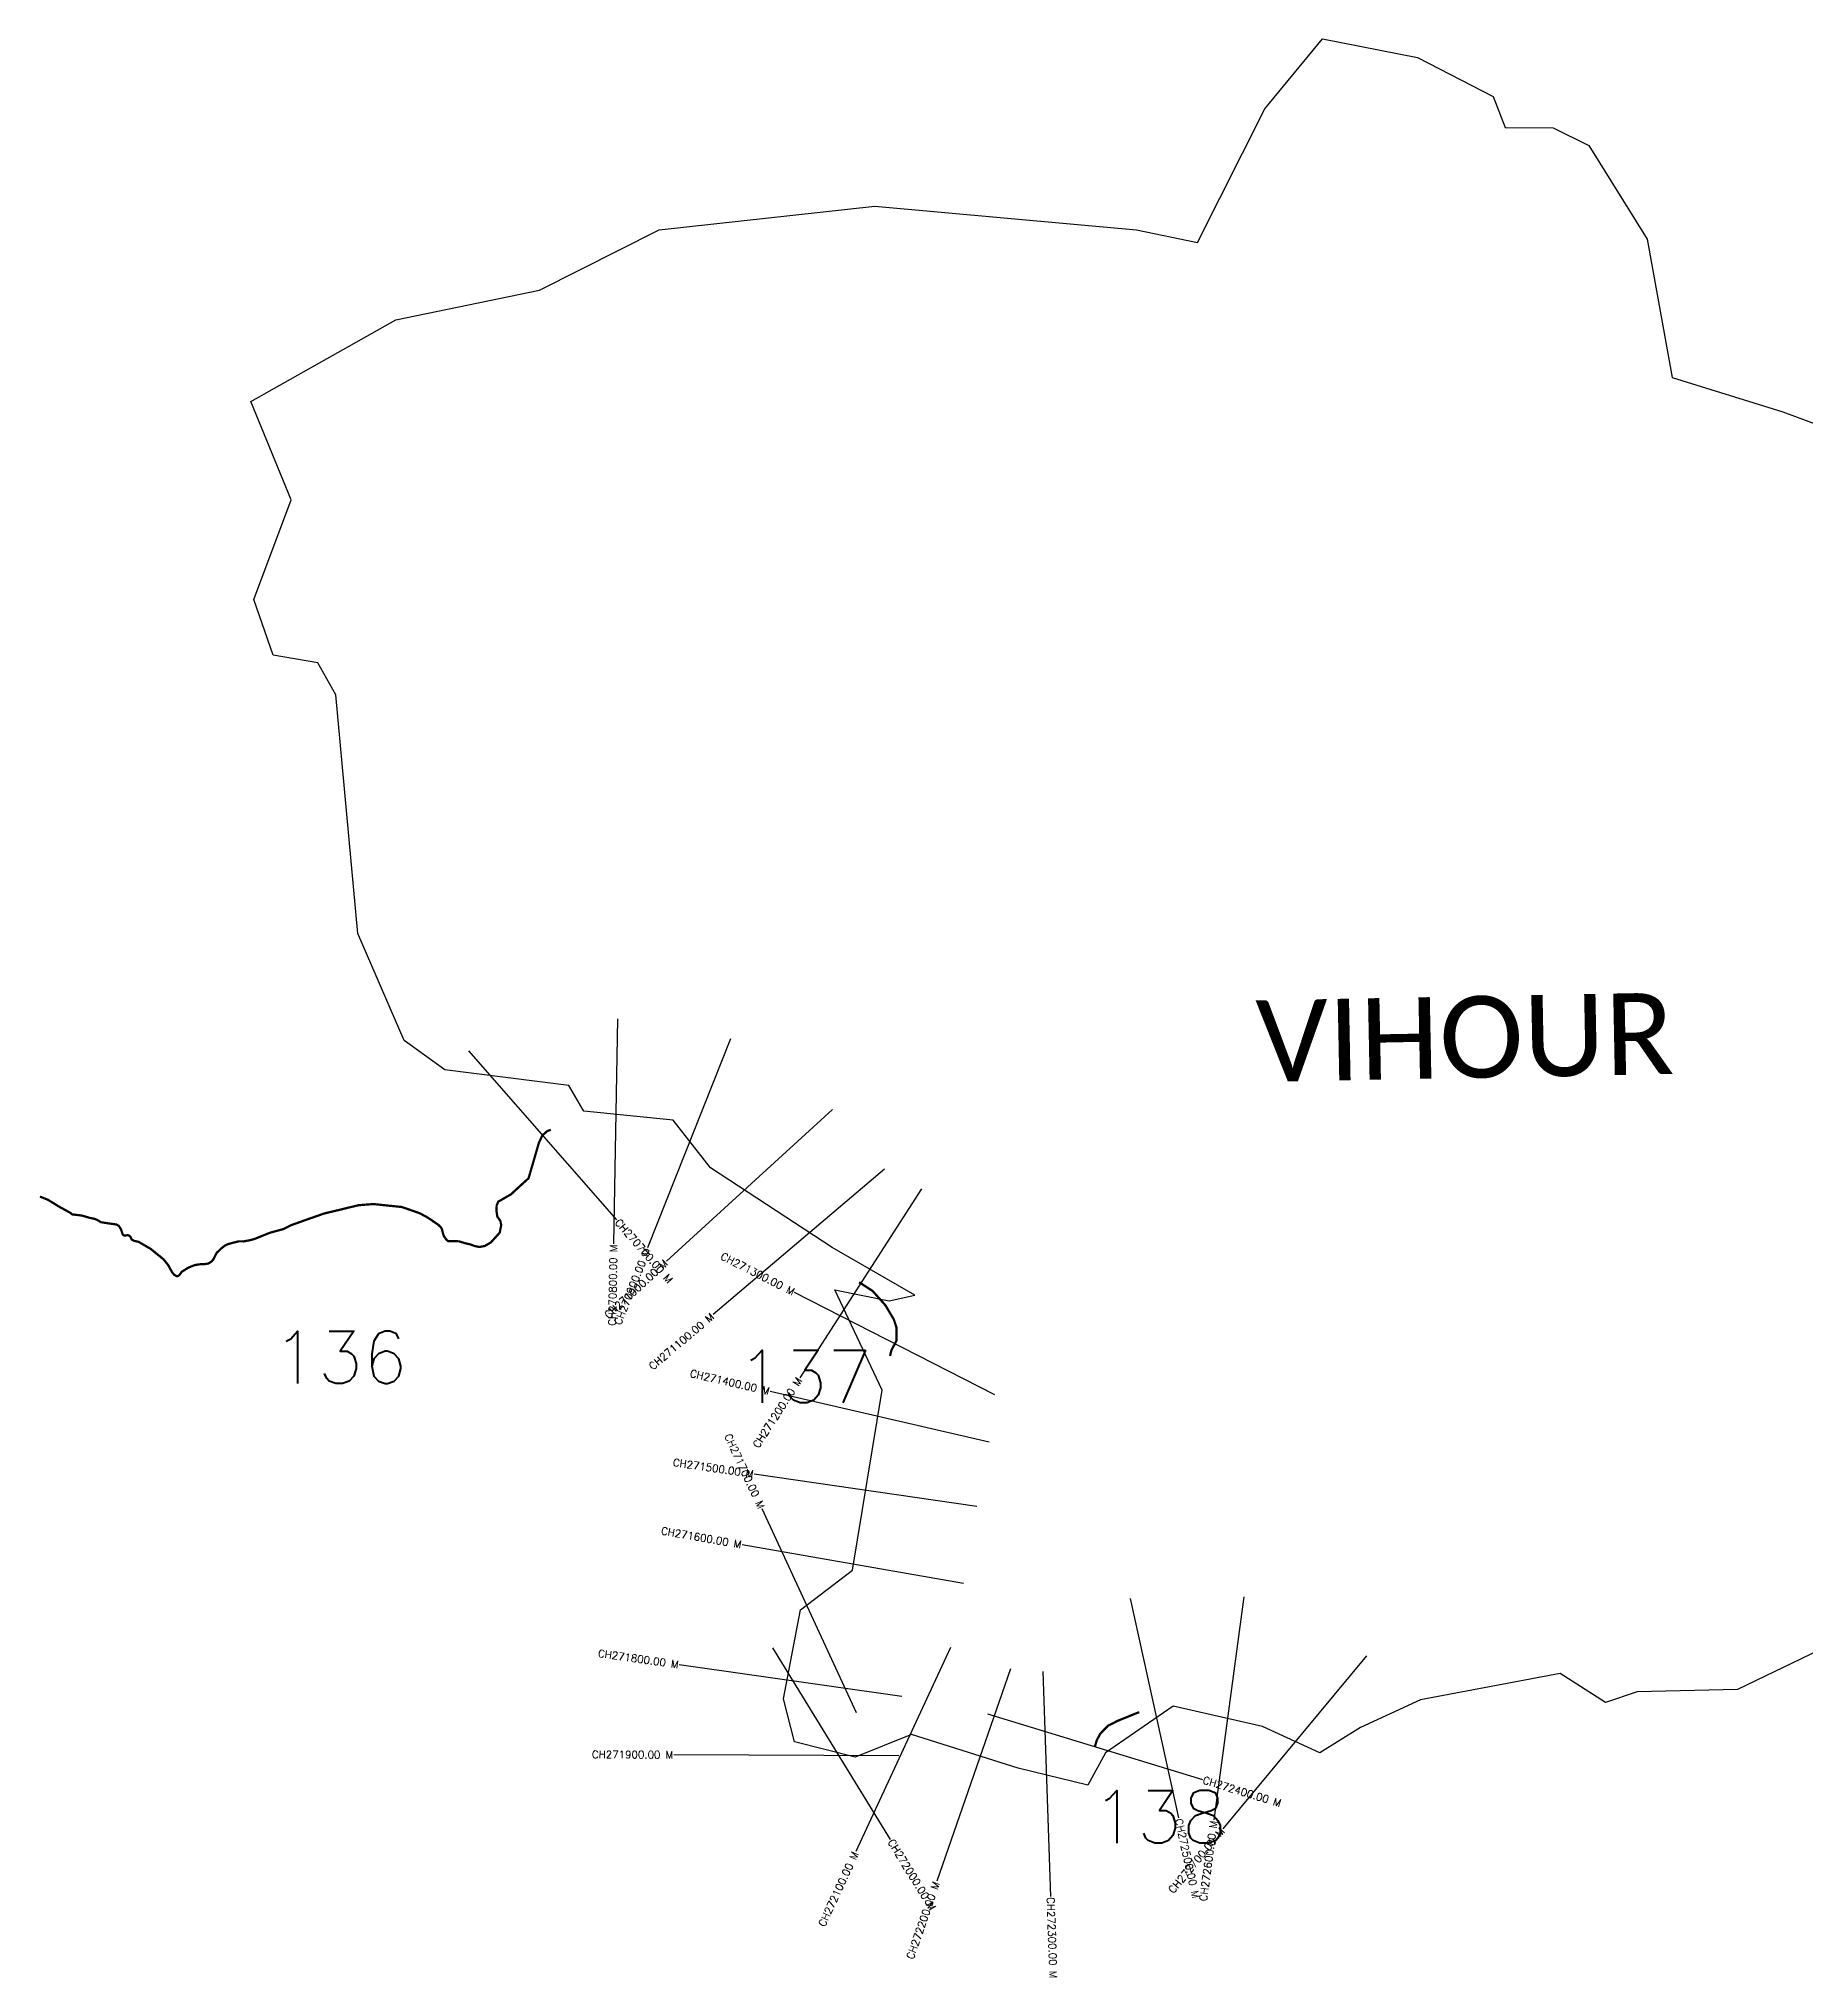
# Model space of a CAD drawing. Header units: metres. Extents: x 280807 to 285520, y 2029182 to 2031768.
# Drawn here: x 280807 to 283163, y 2029182 to 2031768 of the extents above; entities that cross this region are included whole.
import ezdxf
from ezdxf.enums import TextEntityAlignment as Align

# ---------------------------------------------------------------- set-up
doc = ezdxf.new("R2010")
doc.units = ezdxf.units.M
for name, color, linetype in [('CS', 134, 'Continuous'), ('CSMark', 6, 'Continuous'), ('NATURALLY PROTECTED', 3, 'Continuous'), ('village', 3, 'Continuous'), ('VILLAGE NAME', 250, 'Continuous')]:
    doc.layers.add(name, color=color, linetype=linetype)
doc.styles.get("Standard").update_dxf_attribs({"font": 'simplex.shx'})

msp = doc.modelspace()

# ---------------------------------------------------------------- linework, layer by layer
at = {"color": 6, "flags": 128}
msp.add_lwpolyline([(281119.2, 2030945.8), (281093.5, 2031020.3)], dxfattribs=at)
at = {"layer": 'CS'}
for p, q in [((281578.9, 2030460.6), (281573.5, 2030160.7)), ((281729.3, 2030434), (281618.8, 2030155.1)), ((281379.8, 2030418.3), (281577.5, 2030192.7)), ((281865.6, 2030340), (281644.3, 2030137.5)), ((281934.9, 2030260.4), (281706.2, 2030066.2)), ((281984.3, 2030234.2), (281822, 2029981.9)), ((282082.3, 2029959.3), (281815, 2030095.5)), ((282074.7, 2029896.2), (281782.3, 2029963.7)), ((282057.9, 2029810.2), (281761.1, 2029853.5)), ((281897.6, 2029535), (281771.5, 2029807.2)), ((282040.4, 2029707.4), (281744.9, 2029759.2)), ((282262.7, 2029687.7), (282327.1, 2029394.7)), ((282414.2, 2029689.6), (282374.3, 2029392.2)), ((281958.2, 2029556.8), (281661.2, 2029599.2)), ((281785.6, 2029621.6), (281942.6, 2029366)), ((282022.8, 2029622.2), (281896.7, 2029350)), ((282578.1, 2029611), (282386.3, 2029380.4)), ((282102.9, 2029593.7), (282004.5, 2029310.3)), ((282146.2, 2029589.9), (282156.4, 2029290.1)), ((282072.1, 2029533.6), (282359, 2029446)), ((281954.1, 2029477.6), (281654.1, 2029479))]:
    msp.add_line(p, q, dxfattribs=at)
at = {"layer": 'NATURALLY PROTECTED', "const_width": 3, "flags": 128}
for points in [[(280808.2, 2030223.7), (280818.9, 2030219.4), (280829.7, 2030212.8), (280834.2, 2030210), (280841.2, 2030206.2), (280848.6, 2030202.1), (280851.3, 2030199.9), (280853.9, 2030199.6), (280858.1, 2030199.1), (280864.5, 2030198.3), (280873.9, 2030195.5), (280877.7, 2030194.7), (280881.3, 2030193.9), (280885.1, 2030192.3), (280887.7, 2030190.7), (280889.6, 2030189.5), (280892, 2030189.1), (280900, 2030187.9), (280905.7, 2030187.1), (280910.6, 2030186.3), (280913.6, 2030184.5), (280916.4, 2030180), (280918.5, 2030173.8), (280919.3, 2030172.5), (280920.7, 2030171.8), (280922.5, 2030171.8), (280924.5, 2030172.1), (280925.8, 2030172.1), (280927.4, 2030171.5), (280929.3, 2030169.7), (280930.6, 2030166.3), (280933.9, 2030164.6), (280939.9, 2030163.3), (280949.6, 2030157.6), (280956, 2030153.9), (280964.7, 2030146.8), (280968.7, 2030143.6), (280973, 2030140.1), (280976.2, 2030136.2), (280979.3, 2030132.4), (280982.6, 2030126.3), (280985, 2030122.1), (280987.9, 2030118.9), (280990.8, 2030117.5), (280992.9, 2030117.7), (280995, 2030119.8), (280997.4, 2030123.3), (281006.5, 2030129), (281015, 2030132.3), (281021, 2030133.3), (281028.4, 2030133.6), (281033, 2030134.4), (281037.5, 2030137.2), (281039.7, 2030140.1), (281044, 2030148.5), (281049.8, 2030154.2), (281054.9, 2030158.2), (281059.6, 2030160.4), (281066.3, 2030162.2), (281073.4, 2030164), (281079.8, 2030163.9), (281087.7, 2030165.3), (281094.5, 2030167.1), (281102.9, 2030170.5), (281115.3, 2030175.5), (281132.6, 2030180.2), (281143.8, 2030185.7), (281168.9, 2030194.6), (281187.1, 2030201), (281211.8, 2030206.9), (281232.9, 2030212.1), (281253, 2030213.7), (281274.1, 2030211.5), (281290.9, 2030209.8), (281314.8, 2030201.5), (281325.7, 2030195.6), (281339.2, 2030186.4), (281342.6, 2030183.3), (281344.4, 2030180.7), (281345.2, 2030177.5), (281346.1, 2030173.5), (281347.7, 2030170.1), (281350.7, 2030165.9), (281352.9, 2030164.3), (281361.7, 2030164.3), (281367.6, 2030163.9), (281375.5, 2030161.4), (281382.6, 2030159.8), (281388.2, 2030157.7), (281394.3, 2030156.4), (281401.8, 2030157.8), (281409.8, 2030162.5), (281416.4, 2030169.8), (281421.7, 2030175.7), (281423.6, 2030185.8), (281422.4, 2030191.4), (281418.4, 2030196.9), (281417.2, 2030205.4), (281417.6, 2030212.2), (281419.7, 2030216.9), (281425.6, 2030220.3), (281436.7, 2030226.7), (281450.7, 2030239.6), (281460.1, 2030248.1), (281464.5, 2030263.2), (281469.1, 2030278.9), (281473.8, 2030295.2), (281478.5, 2030305.3), (281485.1, 2030311.1), (281489.9, 2030312.8)], [(281901, 2030109.4), (281919, 2030097.8), (281936.1, 2030078.7), (281947.4, 2030059.7), (281951, 2030048.5), (281951, 2030031.9), (281944.2, 2030018.6), (281942.2, 2030011)], [(282215.3, 2029489), (282218.2, 2029498.6), (282222.9, 2029507.3), (282232.8, 2029517.5), (282245.5, 2029524.1), (282272.9, 2029535.2), (282274.9, 2029535.8)]]:
    msp.add_lwpolyline(points, dxfattribs=at)
at = {"layer": 'village', "color": 6}
for points in [[(281093.5, 2031020.3, 0), (281143.6, 2031153, 0), (281089.7, 2031284.5, 0), (281283, 2031393.1, 0), (281474.5, 2031433.1, 0), (281634.3, 2031513.4, 0), (281922.1, 2031544.9, 0), (282270.9, 2031513.4, 0), (282352.4, 2031496.5, 0), (282442.1, 2031674.8, 0), (282519.2, 2031768.3, 0), (282645.7, 2031743.2, 0), (282747, 2031691.3, 0), (282763, 2031650.1, 0), (282826.9, 2031649.3, 0), (282874.3, 2031626, 0), (282952.3, 2031500.8, 0), (282985.7, 2031316.2, 0), (283133.1, 2031270.7, 0), (283295.8, 2031210, 0)], [(283182.8, 2029619, 0), (283073, 2029566, 0), (282938.9, 2029562.8, 0), (282896.8, 2029548.9, 0), (282836.3, 2029587.6, 0), (282649.7, 2029552.2, 0), (282569.8, 2029515.3, 0), (282515.7, 2029481.8, 0), (282439.3, 2029516.7, 0), (282320.2, 2029543.7, 0), (282229.6, 2029481.8, 0), (282206.2, 2029438.6, 0), (282113.1, 2029461, 0), (281971.1, 2029506.2, 0), (281895.6, 2029475.8, 0), (281814.9, 2029496.4, 0), (281800.2, 2029553.8, 0), (281822.9, 2029672.3, 0), (281892, 2029725.1, 0), (281931.6, 2029965.2, 0), (281868.5, 2030099.4, 0), (281941.2, 2030084.6, 0), (281975.5, 2030092.1, 0), (281865, 2030155.6, 0), (281702.6, 2030261.9, 0), (281653, 2030325.8, 0), (281533.7, 2030337.7, 0), (281513.7, 2030371.9, 0), (281348.4, 2030392.9, 0), (281294.1, 2030431.8, 0), (281232.5, 2030574.6, 0), (281203.2, 2030893.2, 0), (281179.1, 2030935.7, 0), (281119.2, 2030945.8, 0)]]:
    msp.add_polyline3d(points, dxfattribs=at)

# ---------------------------------------------------------------- texts
at = {"char_height": 70, "attachment_point": 1}
for s, insert in [('136', (281118.9, 2030044.1)), ('137', (281738.5, 2030018.7)), ('138', (282211.7, 2029431.3))]:
    msp.add_mtext_dynamic_manual_height_columns(s, width=95.172, gutter_width=1, heights=[0], dxfattribs=dict(at, insert=insert))
at = {"layer": 'CSMark'}
for s, rotation, p in [('CH270700.00 M', 311.2361, (281578.2, 2030191.9)), ('CH272400.00 M', 343.0191, (282360, 2029445.7)), ('CH272500.00 M', 282.3964, (282327.3, 2029393.7)), ('CH272000.00 M', 301.5624, (281943.1, 2029365.2)), ('CH272300.00 M', 271.9598, (282156.5, 2029289.1))]:
    msp.add_text(s, height=10, rotation=rotation, dxfattribs=at).set_placement(p, align=Align.MIDDLE_LEFT)
for s, rotation, p in [('CH270800.00 M', 88.9645, (281573.5, 2030159.7)), ('CH270900.00 M', 68.3876, (281618.5, 2030154.1)), ('CH271300.00 M', 332.9928, (281814.1, 2030096)), ('CH271000.00 M', 42.4503, (281643.5, 2030136.8)), ('CH271100.00 M', 40.3255, (281705.4, 2030065.6)), ('CH271400.00 M', 347.0117, (281781.4, 2029963.9)), ('CH271200.00 M', 57.2468, (281821.4, 2029981)), ('CH271700.00 M', 294.8514, (281771.1, 2029808.1)), ('CH271500.00 M', 351.6965, (281760.1, 2029853.7)), ('CH271600.00 M', 350.0541, (281743.9, 2029759.4)), ('CH271800.00 M', 351.8835, (281660.3, 2029599.3)), ('CH271900.00 M', 359.732, (281653.1, 2029479)), ('CH272600.00 M', 82.3606, (282374.2, 2029391.2)), ('CH272700.00 M', 50.2569, (282385.7, 2029379.6)), ('CH272100.00 M', 65.136, (281896.3, 2029349.1)), ('CH272200.00 M', 70.8438, (282004.2, 2029309.3))]:
    msp.add_text(s, height=10, rotation=rotation, dxfattribs=at).set_placement(p, align=Align.MIDDLE_RIGHT)
at = {"layer": 'VILLAGE NAME', "insert": (282429.5, 2030485.3), "char_height": 108.748, "attachment_point": 1, "rotation": 1.1028}
msp.add_mtext_dynamic_manual_height_columns('{\\fCalibri|b0|i0|c0|p34;VIHOUR}', width=726.929, gutter_width=543.7, heights=[0], dxfattribs=at)

doc.saveas('drawing.dxf')
